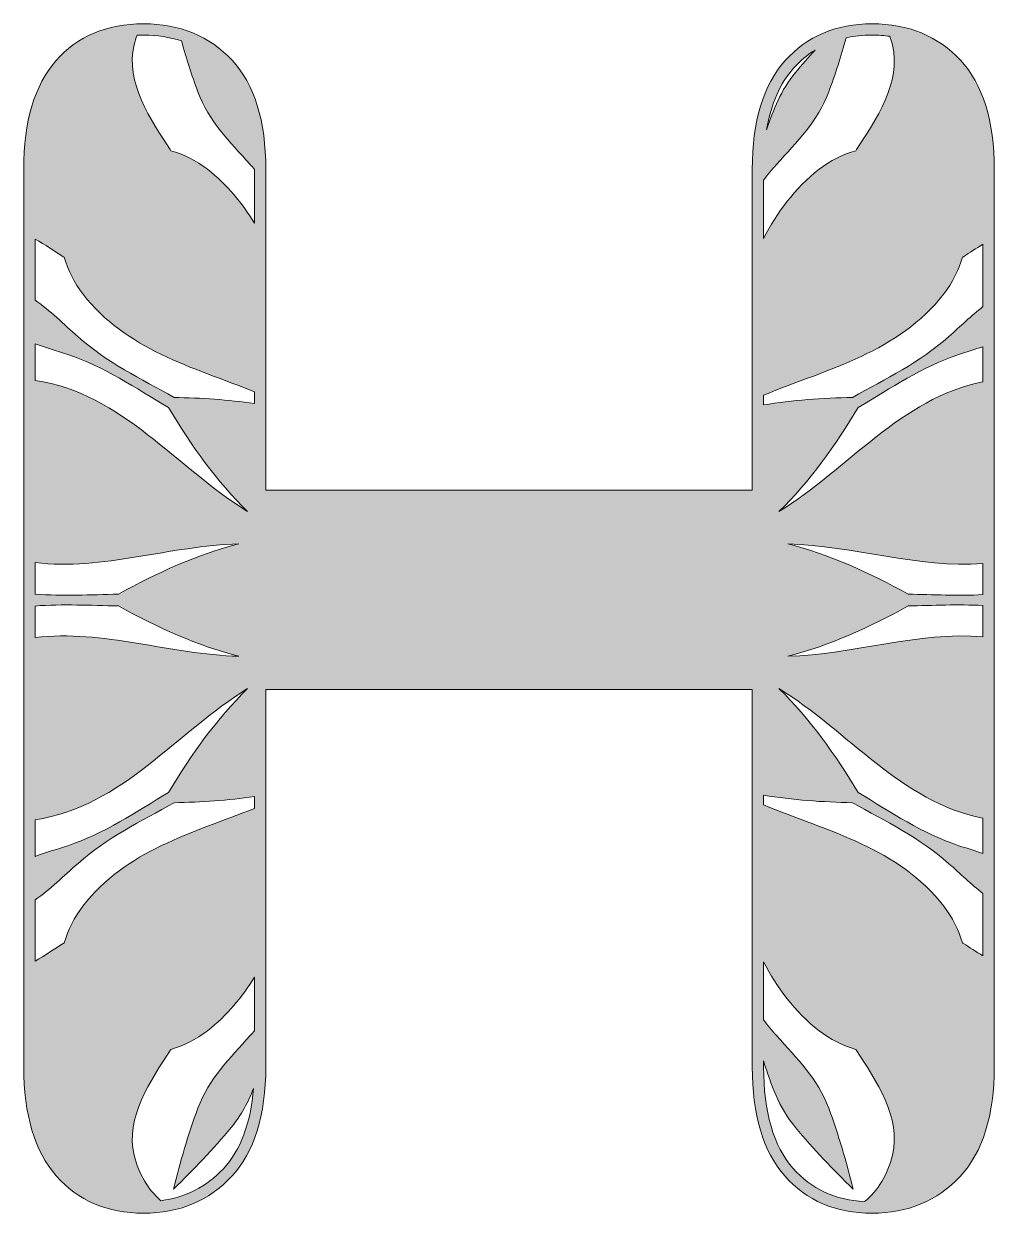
# Model space of a CAD drawing. Extents: x -728 to 2523, y -2539 to -44.
# Drawn here: x 1639.1 to 1980.9, y -1499.4 to -1080.6 of the extents above; entities that cross this region are included whole.
import ezdxf

# ---------------------------------------------------------------- set-up
doc = ezdxf.new("R2010")
doc.units = 0
doc.header["$MEASUREMENT"] = 0
doc.layers.add('Layer 1', color=7, linetype='Continuous', lineweight=0)

msp = doc.modelspace()

# ---------------------------------------------------------------- hatches: boundary and pattern name
at = {"layer": 'Layer 1', "true_color": 0x04878f, "transparency": 33554687}
h = msp.add_hatch(color=136, dxfattribs=at)
h.dxf.hatch_style = 2
edge = h.paths.add_edge_path()
edge.add_spline(control_points=[(1899.68, -1135.73), (1901.11, -1133.82), (1902.61, -1131.95), (1904.22, -1130.15), (1911.53, -1121.96), (1918.69, -1115.16), (1922.64, -1104.6), (1924.98, -1098.35), (1926.96, -1091.98), (1928.75, -1085.55), (1931.61, -1084.94), (1934.65, -1084.63), (1937.9, -1084.63), (1940.07, -1084.63), (1942.17, -1084.77), (1944.2, -1085.04), (1944.53, -1086.01), (1944.83, -1087), (1945.08, -1088.03), (1948.31, -1101.25), (1939.2, -1114.49), (1932.4, -1124.94), (1932.32, -1125.06), (1932.26, -1125.18), (1932.21, -1125.3), (1927.64, -1126.62), (1923.22, -1128.8), (1919.28, -1131.86), (1910.55, -1138.64), (1904.49, -1147.03), (1899.68, -1156.19), (1899.68, -1156.19), (1899.68, -1135.73), (1899.68, -1135.73)], knot_values=[0, 0, 0, 0, 1, 1, 1, 2, 2, 2, 3, 3, 3, 4, 4, 4, 5, 5, 5, 6, 6, 6, 7, 7, 7, 8, 8, 8, 9, 9, 9, 10, 10, 10, 11, 11, 11, 11], degree=3, periodic=0)
edge = h.paths.add_edge_path()
edge.add_spline(control_points=[(1917.82, -1089.89), (1915.45, -1092.48), (1913.14, -1095.12), (1910.91, -1097.83), (1905.77, -1104.07), (1903.12, -1110.77), (1900.77, -1117.92), (1902.31, -1108.83), (1905.47, -1101.59), (1910.24, -1096.28), (1912.55, -1093.72), (1915.07, -1091.6), (1917.82, -1089.89)], knot_values=[0, 0, 0, 0, 1, 1, 1, 2, 2, 2, 3, 3, 3, 4, 4, 4, 4], degree=3, periodic=0)
edge = h.paths.add_edge_path()
edge.add_spline(control_points=[(1643.07, -1360.85), (1673.86, -1356.26), (1692.67, -1330.13), (1717.93, -1314.69), (1707.09, -1325.15), (1698.01, -1338.06), (1690.01, -1351.28), (1678.47, -1358.16), (1667.44, -1365.72), (1654.56, -1369.98), (1650.61, -1371.28), (1646.77, -1372.42), (1643.07, -1373.73), (1643.07, -1373.73), (1643.07, -1360.85), (1643.07, -1360.85)], knot_values=[0, 0, 0, 0, 1, 1, 1, 2, 2, 2, 3, 3, 3, 4, 4, 4, 5, 5, 5, 5], degree=3, periodic=0)
edge = h.paths.add_edge_path()
edge.add_spline(control_points=[(1643.07, -1270.31), (1666.78, -1273.23), (1690.75, -1264.32), (1714.87, -1263.73), (1700.26, -1267.36), (1685.93, -1274), (1672.41, -1281.45), (1662.58, -1281.59), (1652.8, -1282.17), (1643.07, -1281.4), (1643.07, -1281.4), (1643.07, -1270.31), (1643.07, -1270.31)], knot_values=[0, 0, 0, 0, 1, 1, 1, 2, 2, 2, 3, 3, 3, 4, 4, 4, 4], degree=3, periodic=0)
edge = h.paths.add_edge_path()
edge.add_spline(control_points=[(1654.56, -1197.04), (1667.44, -1201.29), (1678.47, -1208.85), (1690.01, -1215.73), (1698.01, -1228.95), (1707.09, -1241.86), (1717.93, -1252.32), (1692.67, -1236.89), (1673.86, -1210.75), (1643.07, -1206.16), (1643.07, -1206.16), (1643.07, -1193.29), (1643.07, -1193.29), (1646.77, -1194.59), (1650.61, -1195.74), (1654.56, -1197.04)], knot_values=[0, 0, 0, 0, 1, 1, 1, 2, 2, 2, 3, 3, 3, 4, 4, 4, 5, 5, 5, 5], degree=3, periodic=0)
edge = h.paths.add_edge_path()
edge.add_spline(control_points=[(1700.41, -1104.6), (1704.36, -1115.16), (1711.52, -1121.96), (1718.82, -1130.15), (1719.34, -1130.72), (1719.83, -1131.3), (1720.33, -1131.89), (1720.33, -1131.89), (1720.33, -1150.8), (1720.33, -1150.8), (1716.03, -1143.74), (1710.75, -1137.29), (1703.76, -1131.86), (1699.82, -1128.8), (1695.41, -1126.62), (1690.84, -1125.3), (1690.78, -1125.18), (1690.73, -1125.06), (1690.65, -1124.94), (1683.85, -1114.49), (1674.74, -1101.25), (1677.96, -1088.03), (1678.25, -1086.87), (1678.6, -1085.77), (1678.98, -1084.68), (1679.74, -1084.65), (1680.5, -1084.63), (1681.29, -1084.63), (1686.09, -1084.63), (1690.53, -1085.31), (1694.6, -1086.64), (1696.31, -1092.7), (1698.2, -1098.71), (1700.41, -1104.6)], knot_values=[0, 0, 0, 0, 1, 1, 1, 2, 2, 2, 3, 3, 3, 4, 4, 4, 5, 5, 5, 6, 6, 6, 7, 7, 7, 8, 8, 8, 9, 9, 9, 10, 10, 10, 11, 11, 11, 11], degree=3, periodic=0)
edge = h.paths.add_edge_path()
edge.add_spline(control_points=[(1643.07, -1156.4), (1646.56, -1158.43), (1649.88, -1160.63), (1652.96, -1162.63), (1653.08, -1162.71), (1653.2, -1162.77), (1653.32, -1162.82), (1654.64, -1167.39), (1656.82, -1171.81), (1659.88, -1175.75), (1675.08, -1195.33), (1698.34, -1201.48), (1720.33, -1210.17), (1720.33, -1210.17), (1720.33, -1214.35), (1720.33, -1214.35), (1711.03, -1212.96), (1701.5, -1212.36), (1692.07, -1212.17), (1680.35, -1205.6), (1668.27, -1199.84), (1658.17, -1190.81), (1653.01, -1186.21), (1648.4, -1181.67), (1643.07, -1177.95), (1643.07, -1177.95), (1643.07, -1156.4), (1643.07, -1156.4)], knot_values=[0, 0, 0, 0, 1, 1, 1, 2, 2, 2, 3, 3, 3, 4, 4, 4, 5, 5, 5, 6, 6, 6, 7, 7, 7, 8, 8, 8, 9, 9, 9, 9], degree=3, periodic=0)
edge = h.paths.add_edge_path()
edge.add_spline(control_points=[(1643.07, -1285.61), (1652.8, -1284.84), (1662.58, -1285.43), (1672.41, -1285.56), (1685.93, -1293.01), (1700.26, -1299.66), (1714.87, -1303.29), (1690.75, -1302.7), (1666.78, -1293.79), (1643.07, -1296.71), (1643.07, -1296.71), (1643.07, -1285.61), (1643.07, -1285.61)], knot_values=[0, 0, 0, 0, 1, 1, 1, 2, 2, 2, 3, 3, 3, 4, 4, 4, 4], degree=3, periodic=0)
edge = h.paths.add_edge_path()
edge.add_spline(control_points=[(1720.33, -1435.12), (1719.83, -1435.71), (1719.34, -1436.29), (1718.82, -1436.86), (1711.52, -1445.06), (1704.36, -1451.86), (1700.41, -1462.41), (1696.93, -1471.69), (1694.24, -1481.24), (1691.79, -1490.88), (1698.92, -1483.94), (1705.84, -1476.84), (1712.14, -1469.19), (1715.73, -1464.82), (1718.11, -1460.23), (1720.02, -1455.43), (1719, -1467.7), (1715.44, -1477.19), (1709.37, -1483.69), (1703.46, -1490.01), (1696.08, -1493.79), (1687.37, -1494.97), (1682.88, -1491.03), (1679.59, -1485.6), (1677.96, -1478.98), (1674.74, -1465.77), (1683.85, -1452.52), (1690.65, -1442.07), (1690.73, -1441.95), (1690.78, -1441.83), (1690.84, -1441.72), (1695.41, -1440.39), (1699.82, -1438.21), (1703.76, -1435.15), (1710.75, -1429.72), (1716.03, -1423.27), (1720.33, -1416.22), (1720.33, -1416.22), (1720.33, -1435.12), (1720.33, -1435.12)], knot_values=[0, 0, 0, 0, 1, 1, 1, 2, 2, 2, 3, 3, 3, 4, 4, 4, 5, 5, 5, 6, 6, 6, 7, 7, 7, 8, 8, 8, 9, 9, 9, 10, 10, 10, 11, 11, 11, 12, 12, 12, 13, 13, 13, 13], degree=3, periodic=0)
edge = h.paths.add_edge_path()
edge.add_spline(control_points=[(1720.33, -1356.85), (1698.34, -1365.54), (1675.08, -1371.68), (1659.88, -1391.27), (1656.82, -1395.21), (1654.64, -1399.62), (1653.32, -1404.19), (1653.2, -1404.25), (1653.08, -1404.3), (1652.96, -1404.38), (1649.88, -1406.38), (1646.56, -1408.59), (1643.07, -1410.62), (1643.07, -1410.62), (1643.07, -1389.06), (1643.07, -1389.06), (1648.4, -1385.34), (1653.01, -1380.81), (1658.17, -1376.21), (1668.27, -1367.18), (1680.35, -1361.41), (1692.07, -1354.85), (1701.5, -1354.65), (1711.03, -1354.05), (1720.33, -1352.67), (1720.33, -1352.67), (1720.33, -1356.85), (1720.33, -1356.85)], knot_values=[0, 0, 0, 0, 1, 1, 1, 2, 2, 2, 3, 3, 3, 4, 4, 4, 5, 5, 5, 6, 6, 6, 7, 7, 7, 8, 8, 8, 9, 9, 9, 9], degree=3, periodic=0)
edge = h.paths.add_edge_path()
edge.add_spline(control_points=[(1910.12, -1483.6), (1903.19, -1475.72), (1899.68, -1463.69), (1899.68, -1447.85), (1899.68, -1447.85), (1899.68, -1445.74), (1899.68, -1445.74), (1902.36, -1454.15), (1904.97, -1461.98), (1910.91, -1469.19), (1917.2, -1476.84), (1924.12, -1483.94), (1931.26, -1490.88), (1928.8, -1481.24), (1926.11, -1471.69), (1922.64, -1462.41), (1918.69, -1451.86), (1911.53, -1445.06), (1904.22, -1436.86), (1902.61, -1435.06), (1901.11, -1433.19), (1899.68, -1431.28), (1899.68, -1431.28), (1899.68, -1410.82), (1899.68, -1410.82), (1904.49, -1419.98), (1910.55, -1428.37), (1919.28, -1435.15), (1923.22, -1438.21), (1927.64, -1440.39), (1932.21, -1441.72), (1932.26, -1441.83), (1932.32, -1441.95), (1932.4, -1442.07), (1939.2, -1452.52), (1948.31, -1465.77), (1945.08, -1478.98), (1943.41, -1485.79), (1939.98, -1491.33), (1935.29, -1495.29), (1924.92, -1494.73), (1916.46, -1490.81), (1910.12, -1483.6)], knot_values=[0, 0, 0, 0, 1, 1, 1, 2, 2, 2, 3, 3, 3, 4, 4, 4, 5, 5, 5, 6, 6, 6, 7, 7, 7, 8, 8, 8, 9, 9, 9, 10, 10, 10, 11, 11, 11, 12, 12, 12, 13, 13, 13, 14, 14, 14, 14], degree=3, periodic=0)
edge = h.paths.add_edge_path()
edge.add_spline(control_points=[(1976.93, -1408.78), (1974.55, -1407.3), (1972.26, -1405.79), (1970.09, -1404.38), (1969.97, -1404.3), (1969.85, -1404.25), (1969.73, -1404.19), (1968.41, -1399.62), (1966.23, -1395.21), (1963.17, -1391.27), (1947.26, -1370.78), (1922.54, -1365), (1899.68, -1355.62), (1899.68, -1355.62), (1899.68, -1352.18), (1899.68, -1352.18), (1909.93, -1353.92), (1920.52, -1354.63), (1930.98, -1354.85), (1942.7, -1361.41), (1954.78, -1367.18), (1964.88, -1376.21), (1969.03, -1379.91), (1972.83, -1383.57), (1976.93, -1386.8), (1976.93, -1386.8), (1976.93, -1408.78), (1976.93, -1408.78)], knot_values=[0, 0, 0, 0, 1, 1, 1, 2, 2, 2, 3, 3, 3, 4, 4, 4, 5, 5, 5, 6, 6, 6, 7, 7, 7, 8, 8, 8, 9, 9, 9, 9], degree=3, periodic=0)
edge = h.paths.add_edge_path()
edge.add_spline(control_points=[(1976.93, -1372.69), (1974.18, -1371.79), (1971.37, -1370.92), (1968.49, -1369.98), (1955.61, -1365.72), (1944.58, -1358.16), (1933.03, -1351.28), (1925.04, -1338.06), (1915.96, -1325.15), (1905.11, -1314.69), (1929.53, -1329.61), (1947.92, -1354.52), (1976.93, -1360.32), (1976.93, -1360.32), (1976.93, -1372.69), (1976.93, -1372.69)], knot_values=[0, 0, 0, 0, 1, 1, 1, 2, 2, 2, 3, 3, 3, 4, 4, 4, 5, 5, 5, 5], degree=3, periodic=0)
edge = h.paths.add_edge_path()
edge.add_spline(control_points=[(1976.93, -1296.4), (1954.21, -1294.54), (1931.27, -1302.72), (1908.17, -1303.29), (1922.78, -1299.66), (1937.12, -1293.01), (1950.64, -1285.56), (1959.44, -1285.44), (1968.21, -1284.96), (1976.93, -1285.42), (1976.93, -1285.42), (1976.93, -1296.4), (1976.93, -1296.4)], knot_values=[0, 0, 0, 0, 1, 1, 1, 2, 2, 2, 3, 3, 3, 4, 4, 4, 4], degree=3, periodic=0)
edge = h.paths.add_edge_path()
edge.add_spline(control_points=[(1976.93, -1281.6), (1968.21, -1282.05), (1959.44, -1281.57), (1950.64, -1281.45), (1937.12, -1274), (1922.78, -1267.36), (1908.17, -1263.73), (1931.27, -1264.29), (1954.21, -1272.47), (1976.93, -1270.61), (1976.93, -1270.61), (1976.93, -1281.6), (1976.93, -1281.6)], knot_values=[0, 0, 0, 0, 1, 1, 1, 2, 2, 2, 3, 3, 3, 4, 4, 4, 4], degree=3, periodic=0)
edge = h.paths.add_edge_path()
edge.add_spline(control_points=[(1976.93, -1206.7), (1947.92, -1212.49), (1929.53, -1237.4), (1905.11, -1252.32), (1915.96, -1241.86), (1925.04, -1228.95), (1933.03, -1215.73), (1944.58, -1208.85), (1955.61, -1201.29), (1968.49, -1197.04), (1971.37, -1196.09), (1974.18, -1195.22), (1976.93, -1194.32), (1976.93, -1194.32), (1976.93, -1206.7), (1976.93, -1206.7)], knot_values=[0, 0, 0, 0, 1, 1, 1, 2, 2, 2, 3, 3, 3, 4, 4, 4, 5, 5, 5, 5], degree=3, periodic=0)
edge = h.paths.add_edge_path()
edge.add_spline(control_points=[(1976.93, -1180.21), (1972.83, -1183.44), (1969.03, -1187.1), (1964.88, -1190.81), (1954.78, -1199.84), (1942.7, -1205.6), (1930.98, -1212.17), (1920.52, -1212.38), (1909.93, -1213.1), (1899.68, -1214.83), (1899.68, -1214.83), (1899.68, -1211.39), (1899.68, -1211.39), (1922.54, -1202.02), (1947.26, -1196.24), (1963.17, -1175.75), (1966.23, -1171.81), (1968.41, -1167.39), (1969.73, -1162.82), (1969.85, -1162.77), (1969.97, -1162.71), (1970.09, -1162.63), (1972.26, -1161.22), (1974.55, -1159.71), (1976.93, -1158.23), (1976.93, -1158.23), (1976.93, -1180.21), (1976.93, -1180.21)], knot_values=[0, 0, 0, 0, 1, 1, 1, 2, 2, 2, 3, 3, 3, 4, 4, 4, 5, 5, 5, 6, 6, 6, 7, 7, 7, 8, 8, 8, 9, 9, 9, 9], degree=3, periodic=0)
edge = h.paths.add_edge_path()
edge.add_spline(control_points=[(1969.05, -1093.44), (1961.12, -1084.94), (1950.64, -1080.63), (1937.9, -1080.63), (1925.33, -1080.63), (1915.03, -1084.99), (1907.28, -1093.6), (1899.59, -1102.15), (1895.68, -1115.02), (1895.68, -1131.87), (1895.68, -1131.87), (1895.68, -1244.77), (1895.68, -1244.77), (1895.68, -1244.77), (1724.33, -1244.77), (1724.33, -1244.77), (1724.33, -1244.77), (1724.33, -1131.87), (1724.33, -1131.87), (1724.33, -1114.83), (1720.32, -1101.9), (1712.43, -1093.44), (1704.49, -1084.94), (1694.03, -1080.63), (1681.29, -1080.63), (1668.34, -1080.63), (1657.93, -1085), (1650.38, -1093.62), (1642.88, -1102.16), (1639.07, -1115.03), (1639.07, -1131.87), (1639.07, -1131.87), (1639.07, -1447.85), (1639.07, -1447.85), (1639.07, -1464.69), (1642.92, -1477.61), (1650.51, -1486.24), (1658.17, -1494.95), (1668.52, -1499.37), (1681.29, -1499.37), (1693.85, -1499.37), (1704.28, -1495.01), (1712.3, -1486.42), (1720.28, -1477.87), (1724.33, -1464.89), (1724.33, -1447.85), (1724.33, -1447.85), (1724.33, -1314.98), (1724.33, -1314.98), (1724.33, -1314.98), (1895.68, -1314.98), (1895.68, -1314.98), (1895.68, -1314.98), (1895.68, -1447.85), (1895.68, -1447.85), (1895.68, -1464.69), (1899.54, -1477.61), (1907.12, -1486.24), (1914.78, -1494.95), (1925.14, -1499.37), (1937.9, -1499.37), (1950.45, -1499.37), (1960.89, -1495.01), (1968.91, -1486.42), (1976.89, -1477.87), (1980.93, -1464.89), (1980.93, -1447.85), (1980.93, -1447.85), (1980.93, -1131.87), (1980.93, -1131.87), (1980.93, -1114.83), (1976.93, -1101.9), (1969.05, -1093.44)], knot_values=[0, 0, 0, 0, 1, 1, 1, 2, 2, 2, 3, 3, 3, 4, 4, 4, 5, 5, 5, 6, 6, 6, 7, 7, 7, 8, 8, 8, 9, 9, 9, 10, 10, 10, 11, 11, 11, 12, 12, 12, 13, 13, 13, 14, 14, 14, 15, 15, 15, 16, 16, 16, 17, 17, 17, 18, 18, 18, 19, 19, 19, 20, 20, 20, 21, 21, 21, 22, 22, 22, 23, 23, 23, 24, 24, 24, 24], degree=3, periodic=0)

# ---------------------------------------------------------------- linework, layer by layer
at = {"layer": 'Layer 1'}
for points, knots in [([(1969.05, -1093.44), (1961.12, -1084.94), (1950.64, -1080.63), (1937.9, -1080.63), (1925.33, -1080.63), (1915.03, -1084.99), (1907.28, -1093.6), (1899.59, -1102.15), (1895.68, -1115.02), (1895.68, -1131.87), (1895.68, -1131.87), (1895.68, -1244.77), (1895.68, -1244.77), (1895.68, -1244.77), (1724.33, -1244.77), (1724.33, -1244.77), (1724.33, -1244.77), (1724.33, -1131.87), (1724.33, -1131.87), (1724.33, -1114.83), (1720.32, -1101.9), (1712.43, -1093.44), (1704.49, -1084.94), (1694.03, -1080.63), (1681.29, -1080.63), (1668.34, -1080.63), (1657.93, -1085), (1650.38, -1093.62), (1642.88, -1102.16), (1639.07, -1115.03), (1639.07, -1131.87), (1639.07, -1131.87), (1639.07, -1447.85), (1639.07, -1447.85), (1639.07, -1464.69), (1642.92, -1477.61), (1650.51, -1486.24), (1658.17, -1494.95), (1668.52, -1499.37), (1681.29, -1499.37), (1693.85, -1499.37), (1704.28, -1495.01), (1712.3, -1486.42), (1720.28, -1477.87), (1724.33, -1464.89), (1724.33, -1447.85), (1724.33, -1447.85), (1724.33, -1314.98), (1724.33, -1314.98), (1724.33, -1314.98), (1895.68, -1314.98), (1895.68, -1314.98), (1895.68, -1314.98), (1895.68, -1447.85), (1895.68, -1447.85), (1895.68, -1464.69), (1899.54, -1477.61), (1907.12, -1486.24), (1914.78, -1494.95), (1925.14, -1499.37), (1937.9, -1499.37), (1950.45, -1499.37), (1960.89, -1495.01), (1968.91, -1486.42), (1976.89, -1477.87), (1980.93, -1464.89), (1980.93, -1447.85), (1980.93, -1447.85), (1980.93, -1131.87), (1980.93, -1131.87), (1980.93, -1114.83), (1976.93, -1101.9), (1969.05, -1093.44)], [0, 0, 0, 0, 1, 1, 1, 2, 2, 2, 3, 3, 3, 4, 4, 4, 5, 5, 5, 6, 6, 6, 7, 7, 7, 8, 8, 8, 9, 9, 9, 10, 10, 10, 11, 11, 11, 12, 12, 12, 13, 13, 13, 14, 14, 14, 15, 15, 15, 16, 16, 16, 17, 17, 17, 18, 18, 18, 19, 19, 19, 20, 20, 20, 21, 21, 21, 22, 22, 22, 23, 23, 23, 24, 24, 24, 24]), ([(1700.41, -1104.6), (1704.36, -1115.16), (1711.52, -1121.96), (1718.82, -1130.15), (1719.34, -1130.72), (1719.83, -1131.3), (1720.33, -1131.89), (1720.33, -1131.89), (1720.33, -1150.8), (1720.33, -1150.8), (1716.03, -1143.74), (1710.75, -1137.29), (1703.76, -1131.86), (1699.82, -1128.8), (1695.41, -1126.62), (1690.84, -1125.3), (1690.78, -1125.18), (1690.73, -1125.06), (1690.65, -1124.94), (1683.85, -1114.49), (1674.74, -1101.25), (1677.96, -1088.03), (1678.25, -1086.87), (1678.6, -1085.77), (1678.98, -1084.68), (1679.74, -1084.65), (1680.5, -1084.63), (1681.29, -1084.63), (1686.09, -1084.63), (1690.53, -1085.31), (1694.6, -1086.64), (1696.31, -1092.7), (1698.2, -1098.71), (1700.41, -1104.6)], [0, 0, 0, 0, 1, 1, 1, 2, 2, 2, 3, 3, 3, 4, 4, 4, 5, 5, 5, 6, 6, 6, 7, 7, 7, 8, 8, 8, 9, 9, 9, 10, 10, 10, 11, 11, 11, 11]), ([(1899.68, -1135.73), (1901.11, -1133.82), (1902.61, -1131.95), (1904.22, -1130.15), (1911.53, -1121.96), (1918.69, -1115.16), (1922.64, -1104.6), (1924.98, -1098.35), (1926.96, -1091.98), (1928.75, -1085.55), (1931.61, -1084.94), (1934.65, -1084.63), (1937.9, -1084.63), (1940.07, -1084.63), (1942.17, -1084.77), (1944.2, -1085.04), (1944.53, -1086.01), (1944.83, -1087), (1945.08, -1088.03), (1948.31, -1101.25), (1939.2, -1114.49), (1932.4, -1124.94), (1932.32, -1125.06), (1932.26, -1125.18), (1932.21, -1125.3), (1927.64, -1126.62), (1923.22, -1128.8), (1919.28, -1131.86), (1910.55, -1138.64), (1904.49, -1147.03), (1899.68, -1156.19), (1899.68, -1156.19), (1899.68, -1135.73), (1899.68, -1135.73)], [0, 0, 0, 0, 1, 1, 1, 2, 2, 2, 3, 3, 3, 4, 4, 4, 5, 5, 5, 6, 6, 6, 7, 7, 7, 8, 8, 8, 9, 9, 9, 10, 10, 10, 11, 11, 11, 11]), ([(1917.82, -1089.89), (1915.45, -1092.48), (1913.14, -1095.12), (1910.91, -1097.83), (1905.77, -1104.07), (1903.12, -1110.77), (1900.77, -1117.92), (1902.31, -1108.83), (1905.47, -1101.59), (1910.24, -1096.28), (1912.55, -1093.72), (1915.07, -1091.6), (1917.82, -1089.89)], [0, 0, 0, 0, 1, 1, 1, 2, 2, 2, 3, 3, 3, 4, 4, 4, 4]), ([(1643.07, -1156.4), (1646.56, -1158.43), (1649.88, -1160.63), (1652.96, -1162.63), (1653.08, -1162.71), (1653.2, -1162.77), (1653.32, -1162.82), (1654.64, -1167.39), (1656.82, -1171.81), (1659.88, -1175.75), (1675.08, -1195.33), (1698.34, -1201.48), (1720.33, -1210.17), (1720.33, -1210.17), (1720.33, -1214.35), (1720.33, -1214.35), (1711.03, -1212.96), (1701.5, -1212.36), (1692.07, -1212.17), (1680.35, -1205.6), (1668.27, -1199.84), (1658.17, -1190.81), (1653.01, -1186.21), (1648.4, -1181.67), (1643.07, -1177.95), (1643.07, -1177.95), (1643.07, -1156.4), (1643.07, -1156.4)], [0, 0, 0, 0, 1, 1, 1, 2, 2, 2, 3, 3, 3, 4, 4, 4, 5, 5, 5, 6, 6, 6, 7, 7, 7, 8, 8, 8, 9, 9, 9, 9]), ([(1976.93, -1180.21), (1972.83, -1183.44), (1969.03, -1187.1), (1964.88, -1190.81), (1954.78, -1199.84), (1942.7, -1205.6), (1930.98, -1212.17), (1920.52, -1212.38), (1909.93, -1213.1), (1899.68, -1214.83), (1899.68, -1214.83), (1899.68, -1211.39), (1899.68, -1211.39), (1922.54, -1202.02), (1947.26, -1196.24), (1963.17, -1175.75), (1966.23, -1171.81), (1968.41, -1167.39), (1969.73, -1162.82), (1969.85, -1162.77), (1969.97, -1162.71), (1970.09, -1162.63), (1972.26, -1161.22), (1974.55, -1159.71), (1976.93, -1158.23), (1976.93, -1158.23), (1976.93, -1180.21), (1976.93, -1180.21)], [0, 0, 0, 0, 1, 1, 1, 2, 2, 2, 3, 3, 3, 4, 4, 4, 5, 5, 5, 6, 6, 6, 7, 7, 7, 8, 8, 8, 9, 9, 9, 9]), ([(1654.56, -1197.04), (1667.44, -1201.29), (1678.47, -1208.85), (1690.01, -1215.73), (1698.01, -1228.95), (1707.09, -1241.86), (1717.93, -1252.32), (1692.67, -1236.89), (1673.86, -1210.75), (1643.07, -1206.16), (1643.07, -1206.16), (1643.07, -1193.29), (1643.07, -1193.29), (1646.77, -1194.59), (1650.61, -1195.74), (1654.56, -1197.04)], [0, 0, 0, 0, 1, 1, 1, 2, 2, 2, 3, 3, 3, 4, 4, 4, 5, 5, 5, 5]), ([(1976.93, -1206.7), (1947.92, -1212.49), (1929.53, -1237.4), (1905.11, -1252.32), (1915.96, -1241.86), (1925.04, -1228.95), (1933.03, -1215.73), (1944.58, -1208.85), (1955.61, -1201.29), (1968.49, -1197.04), (1971.37, -1196.09), (1974.18, -1195.22), (1976.93, -1194.32), (1976.93, -1194.32), (1976.93, -1206.7), (1976.93, -1206.7)], [0, 0, 0, 0, 1, 1, 1, 2, 2, 2, 3, 3, 3, 4, 4, 4, 5, 5, 5, 5]), ([(1643.07, -1270.31), (1666.78, -1273.23), (1690.75, -1264.32), (1714.87, -1263.73), (1700.26, -1267.36), (1685.93, -1274), (1672.41, -1281.45), (1662.58, -1281.59), (1652.8, -1282.17), (1643.07, -1281.4), (1643.07, -1281.4), (1643.07, -1270.31), (1643.07, -1270.31)], [0, 0, 0, 0, 1, 1, 1, 2, 2, 2, 3, 3, 3, 4, 4, 4, 4]), ([(1976.93, -1281.6), (1968.21, -1282.05), (1959.44, -1281.57), (1950.64, -1281.45), (1937.12, -1274), (1922.78, -1267.36), (1908.17, -1263.73), (1931.27, -1264.29), (1954.21, -1272.47), (1976.93, -1270.61), (1976.93, -1270.61), (1976.93, -1281.6), (1976.93, -1281.6)], [0, 0, 0, 0, 1, 1, 1, 2, 2, 2, 3, 3, 3, 4, 4, 4, 4]), ([(1643.07, -1285.61), (1652.8, -1284.84), (1662.58, -1285.43), (1672.41, -1285.56), (1685.93, -1293.01), (1700.26, -1299.66), (1714.87, -1303.29), (1690.75, -1302.7), (1666.78, -1293.79), (1643.07, -1296.71), (1643.07, -1296.71), (1643.07, -1285.61), (1643.07, -1285.61)], [0, 0, 0, 0, 1, 1, 1, 2, 2, 2, 3, 3, 3, 4, 4, 4, 4]), ([(1976.93, -1296.4), (1954.21, -1294.54), (1931.27, -1302.72), (1908.17, -1303.29), (1922.78, -1299.66), (1937.12, -1293.01), (1950.64, -1285.56), (1959.44, -1285.44), (1968.21, -1284.96), (1976.93, -1285.42), (1976.93, -1285.42), (1976.93, -1296.4), (1976.93, -1296.4)], [0, 0, 0, 0, 1, 1, 1, 2, 2, 2, 3, 3, 3, 4, 4, 4, 4]), ([(1643.07, -1360.85), (1673.86, -1356.26), (1692.67, -1330.13), (1717.93, -1314.69), (1707.09, -1325.15), (1698.01, -1338.06), (1690.01, -1351.28), (1678.47, -1358.16), (1667.44, -1365.72), (1654.56, -1369.98), (1650.61, -1371.28), (1646.77, -1372.42), (1643.07, -1373.73), (1643.07, -1373.73), (1643.07, -1360.85), (1643.07, -1360.85)], [0, 0, 0, 0, 1, 1, 1, 2, 2, 2, 3, 3, 3, 4, 4, 4, 5, 5, 5, 5]), ([(1976.93, -1372.69), (1974.18, -1371.79), (1971.37, -1370.92), (1968.49, -1369.98), (1955.61, -1365.72), (1944.58, -1358.16), (1933.03, -1351.28), (1925.04, -1338.06), (1915.96, -1325.15), (1905.11, -1314.69), (1929.53, -1329.61), (1947.92, -1354.52), (1976.93, -1360.32), (1976.93, -1360.32), (1976.93, -1372.69), (1976.93, -1372.69)], [0, 0, 0, 0, 1, 1, 1, 2, 2, 2, 3, 3, 3, 4, 4, 4, 5, 5, 5, 5]), ([(1976.93, -1408.78), (1974.55, -1407.3), (1972.26, -1405.79), (1970.09, -1404.38), (1969.97, -1404.3), (1969.85, -1404.25), (1969.73, -1404.19), (1968.41, -1399.62), (1966.23, -1395.21), (1963.17, -1391.27), (1947.26, -1370.78), (1922.54, -1365), (1899.68, -1355.62), (1899.68, -1355.62), (1899.68, -1352.18), (1899.68, -1352.18), (1909.93, -1353.92), (1920.52, -1354.63), (1930.98, -1354.85), (1942.7, -1361.41), (1954.78, -1367.18), (1964.88, -1376.21), (1969.03, -1379.91), (1972.83, -1383.57), (1976.93, -1386.8), (1976.93, -1386.8), (1976.93, -1408.78), (1976.93, -1408.78)], [0, 0, 0, 0, 1, 1, 1, 2, 2, 2, 3, 3, 3, 4, 4, 4, 5, 5, 5, 6, 6, 6, 7, 7, 7, 8, 8, 8, 9, 9, 9, 9]), ([(1720.33, -1356.85), (1698.34, -1365.54), (1675.08, -1371.68), (1659.88, -1391.27), (1656.82, -1395.21), (1654.64, -1399.62), (1653.32, -1404.19), (1653.2, -1404.25), (1653.08, -1404.3), (1652.96, -1404.38), (1649.88, -1406.38), (1646.56, -1408.59), (1643.07, -1410.62), (1643.07, -1410.62), (1643.07, -1389.06), (1643.07, -1389.06), (1648.4, -1385.34), (1653.01, -1380.81), (1658.17, -1376.21), (1668.27, -1367.18), (1680.35, -1361.41), (1692.07, -1354.85), (1701.5, -1354.65), (1711.03, -1354.05), (1720.33, -1352.67), (1720.33, -1352.67), (1720.33, -1356.85), (1720.33, -1356.85)], [0, 0, 0, 0, 1, 1, 1, 2, 2, 2, 3, 3, 3, 4, 4, 4, 5, 5, 5, 6, 6, 6, 7, 7, 7, 8, 8, 8, 9, 9, 9, 9]), ([(1910.12, -1483.6), (1903.19, -1475.72), (1899.68, -1463.69), (1899.68, -1447.85), (1899.68, -1447.85), (1899.68, -1445.74), (1899.68, -1445.74), (1902.36, -1454.15), (1904.97, -1461.98), (1910.91, -1469.19), (1917.2, -1476.84), (1924.12, -1483.94), (1931.26, -1490.88), (1928.8, -1481.24), (1926.11, -1471.69), (1922.64, -1462.41), (1918.69, -1451.86), (1911.53, -1445.06), (1904.22, -1436.86), (1902.61, -1435.06), (1901.11, -1433.19), (1899.68, -1431.28), (1899.68, -1431.28), (1899.68, -1410.82), (1899.68, -1410.82), (1904.49, -1419.98), (1910.55, -1428.37), (1919.28, -1435.15), (1923.22, -1438.21), (1927.64, -1440.39), (1932.21, -1441.72), (1932.26, -1441.83), (1932.32, -1441.95), (1932.4, -1442.07), (1939.2, -1452.52), (1948.31, -1465.77), (1945.08, -1478.98), (1943.41, -1485.79), (1939.98, -1491.33), (1935.29, -1495.29), (1924.92, -1494.73), (1916.46, -1490.81), (1910.12, -1483.6)], [0, 0, 0, 0, 1, 1, 1, 2, 2, 2, 3, 3, 3, 4, 4, 4, 5, 5, 5, 6, 6, 6, 7, 7, 7, 8, 8, 8, 9, 9, 9, 10, 10, 10, 11, 11, 11, 12, 12, 12, 13, 13, 13, 14, 14, 14, 14]), ([(1720.33, -1435.12), (1719.83, -1435.71), (1719.34, -1436.29), (1718.82, -1436.86), (1711.52, -1445.06), (1704.36, -1451.86), (1700.41, -1462.41), (1696.93, -1471.69), (1694.24, -1481.24), (1691.79, -1490.88), (1698.92, -1483.94), (1705.84, -1476.84), (1712.14, -1469.19), (1715.73, -1464.82), (1718.11, -1460.23), (1720.02, -1455.43), (1719, -1467.7), (1715.44, -1477.19), (1709.37, -1483.69), (1703.46, -1490.01), (1696.08, -1493.79), (1687.37, -1494.97), (1682.88, -1491.03), (1679.59, -1485.6), (1677.96, -1478.98), (1674.74, -1465.77), (1683.85, -1452.52), (1690.65, -1442.07), (1690.73, -1441.95), (1690.78, -1441.83), (1690.84, -1441.72), (1695.41, -1440.39), (1699.82, -1438.21), (1703.76, -1435.15), (1710.75, -1429.72), (1716.03, -1423.27), (1720.33, -1416.22), (1720.33, -1416.22), (1720.33, -1435.12), (1720.33, -1435.12)], [0, 0, 0, 0, 1, 1, 1, 2, 2, 2, 3, 3, 3, 4, 4, 4, 5, 5, 5, 6, 6, 6, 7, 7, 7, 8, 8, 8, 9, 9, 9, 10, 10, 10, 11, 11, 11, 12, 12, 12, 13, 13, 13, 13])]:
    msp.add_open_spline(points, degree=3, knots=knots, dxfattribs=at)

doc.saveas('drawing.dxf')
